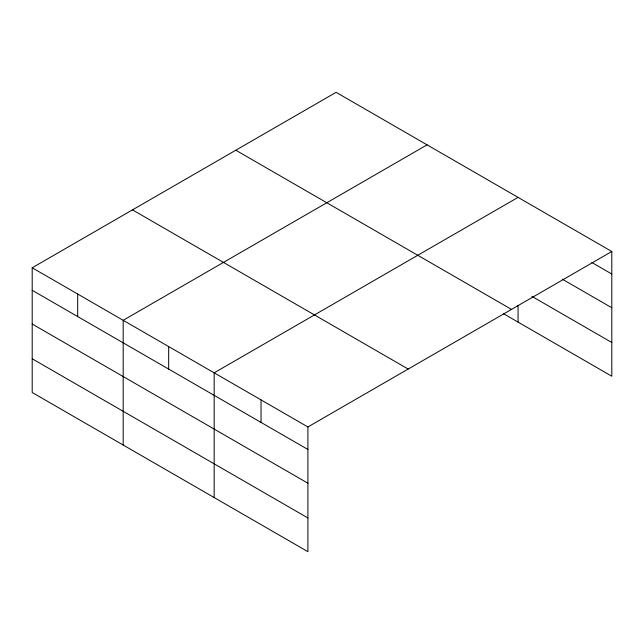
<?xml version="1.0" encoding="UTF-8"?>
<svg xmlns="http://www.w3.org/2000/svg" width="644" height="644" viewBox="0 0 644 644"><rect width="100%" height="100%" fill="white"/><g stroke="black" fill="none" stroke-linecap="round" stroke-linejoin="round"><path stroke-width="0.97" d="M32.2 267.775L307.904 426.956L307.904 551.675L32.2 392.502L32.2 267.775L336.096 92.325L611.8 251.498L611.8 376.225L503.471 313.676M427.077 144.852L123.181 320.301L123.181 445.028M518.058 197.378L214.17 372.836L214.17 497.554M307.904 426.956L611.8 251.498M591.836 262.502L611.8 274.03M562.325 279.19L611.8 307.752M531.944 296.393L611.8 342.503M235.809 150.221L511.513 309.402M132.487 209.88L408.191 369.052M32.2 290.299L307.904 449.48M32.2 324.029L307.904 483.201M32.2 358.772L307.904 517.953M518.058 305.24L518.058 322.105M261.037 399.892L261.037 422.416M168.672 346.569L168.672 369.093M77.691 294.042L77.691 316.566"/></g></svg>
